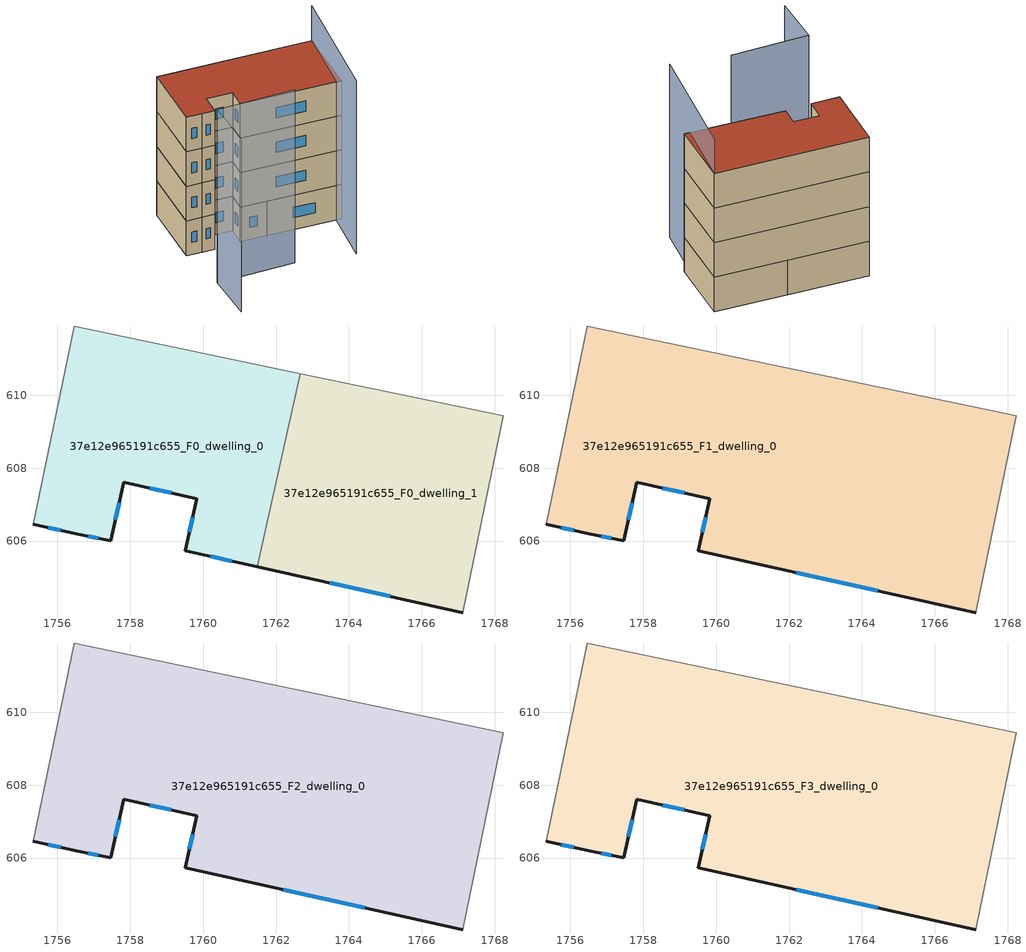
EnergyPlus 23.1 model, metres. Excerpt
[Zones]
37e12e965191c655_F0_dwelling_0
 floor ground (EU_floor_Construction): 1762.67,610.6 1761.49,605.29 1759.51,605.73 1759.83,607.16 1757.82,607.61 1757.46,606.01 1756.51,606.2 1755.33,606.45 1756.46,611.89 z0
 wall outside (EU_wall_Construction): 1755.33,606.45 1756.51,606.2 1757.46,606.01 1757.82,607.61 1759.83,607.16 1759.51,605.73 1761.49,605.29 z0:3
 wall adiabatic (EU_wall_Construction): 1762.67,610.6 1756.46,611.89 1755.33,606.45 z0:3
 wall to 37e12e965191c655_F0_dwelling_1 (EU_wall_Construction): 1761.49,605.29 1762.67,610.6 z0:3
 window (EU_Window_Construction): 1757.59,606.58 1757.69,607.05 / 1756.84,606.14 1757.12,606.08 / 1755.75,606.37 1756.09,606.29 / 1760.21,605.58 1760.79,605.45 / 1759.72,606.66 1759.62,606.24 / 1758.53,607.45 1759.12,607.32 z1.06:1.94
37e12e965191c655_F0_dwelling_1
 floor ground (EU_floor_Construction): 1768.23,609.43 1767.13,604.03 1761.49,605.29 1762.67,610.6 z0
 wall outside (EU_wall_Construction): 1761.49,605.29 1767.13,604.03 z0:3
 wall adiabatic (EU_wall_Construction): 1767.13,604.03 1768.23,609.43 1762.67,610.6 z0:3
 window (EU_Window_Construction): 1763.48,604.85 1765.13,604.48 z1.06:1.94
37e12e965191c655_F1_dwelling_0
 floor to 37e12e965191c655_F0_dwelling_0 (EU_floor_Construction): 1762.66,610.6 1761.49,605.29 1759.51,605.73 1759.83,607.16 1757.82,607.61 1757.46,606.01 1756.51,606.2 1755.33,606.45 1756.46,611.89 z3
 floor to 37e12e965191c655_F0_dwelling_1 (EU_floor_Construction): 1768.23,609.43 1767.13,604.03 1761.49,605.29 1762.66,610.6 z3
 wall outside (EU_wall_Construction): 1755.33,606.45 1756.51,606.2 1757.46,606.01 1757.82,607.61 1759.83,607.16 1759.51,605.73 1767.13,604.03 z3:6
 wall adiabatic (EU_wall_Construction): 1767.13,604.03 1768.23,609.43 1756.46,611.89 1755.33,606.45 z3:6
 window (EU_Window_Construction): 1758.53,607.45 1759.12,607.32 / 1757.59,606.58 1757.69,607.05 / 1756.84,606.14 1757.12,606.08 / 1755.75,606.37 1756.09,606.29 / 1762.2,605.13 1764.44,604.63 / 1759.72,606.66 1759.62,606.24 z4.06:4.94
37e12e965191c655_F2_dwelling_0
 floor to 37e12e965191c655_F1_dwelling_0 (EU_floor_Construction): 1768.23,609.43 1767.13,604.03 1759.51,605.73 1759.83,607.16 1757.82,607.61 1757.46,606.01 1756.51,606.2 1755.33,606.45 1756.46,611.89 z6
 wall outside (EU_wall_Construction): 1755.33,606.45 1756.51,606.2 1757.46,606.01 1757.82,607.61 1759.83,607.16 1759.51,605.73 1767.13,604.03 z6:9
 wall adiabatic (EU_wall_Construction): 1767.13,604.03 1768.23,609.43 1756.46,611.89 1755.33,606.45 z6:9
 window (EU_Window_Construction): 1758.53,607.45 1759.12,607.32 / 1757.59,606.58 1757.69,607.05 / 1756.84,606.14 1757.12,606.08 / 1755.75,606.37 1756.09,606.29 / 1762.2,605.13 1764.44,604.63 / 1759.72,606.66 1759.62,606.24 z7.06:7.94
37e12e965191c655_F3_dwelling_0
 floor to 37e12e965191c655_F2_dwelling_0 (EU_floor_Construction): 1768.23,609.43 1767.13,604.03 1759.51,605.73 1759.83,607.16 1757.82,607.61 1757.46,606.01 1756.51,606.2 1755.33,606.45 1756.46,611.89 z9
 wall outside (EU_wall_Construction): 1755.33,606.45 1756.51,606.2 1757.46,606.01 1757.82,607.61 1759.83,607.16 1759.51,605.73 1767.13,604.03 z9:12
 wall adiabatic (EU_wall_Construction): 1767.13,604.03 1768.23,609.43 1756.46,611.89 1755.33,606.45 z9:12
 window (EU_Window_Construction): 1758.53,607.45 1759.12,607.32 / 1757.59,606.58 1757.69,607.05 / 1756.84,606.14 1757.12,606.08 / 1755.75,606.37 1756.09,606.29 / 1762.2,605.13 1764.44,604.63 / 1759.72,606.66 1759.62,606.24 z10.06:10.94
 roof outside (EU_roof_Construction): 1767.13,604.03 1768.23,609.43 1756.46,611.89 1755.33,606.45 1756.51,606.2 1757.46,606.01 1757.82,607.61 1759.83,607.16 1759.51,605.73 z12
shading: 1754.53,598.36 1755.24,602.39 / 1755.24,602.39 1761.24,601.34 / 1765.52,599.8 1768.23,609.43 z0:15
[Building]
EU S2 Campaign: North Axis=0; Terrain=City; Solar Distribution=FullExterior
[Site:Location]
Bologna: Latitude=44.5; Longitude=11.25; Time Zone=1; Elevation=37
[SizingPeriod:WeatherFileDays]
AnnualSizingPeriod: Begin Month=1; Begin Day of Month=1; End Month=12; End Day of Month=31; Day of Week for Start Day=Monday; Use Weather File Daylight Saving Period=No; Use Weather File Rain and Snow Indicators=No
[MATERIAL]
EU_InternalMass_Material: Roughness=MediumRough; Thickness=0.1; Conductivity=1; Density=1800; Specific Heat=900; Thermal Absorptance=0.9; Solar Absorptance=0.7; Visible Absorptance=0.7
[MATERIAL:NOMASS] Roughness=MediumRough; Thermal Absorptance=0.9; Solar Absorptance=0.7; Visible Absorptance=0.7
Name | Thermal Resistance
EU_wall_NoMass | 0.781309
EU_roof_NoMass | 0.418499
EU_floor_NoMass | 0.563442
[WINDOWMATERIAL:SIMPLEGLAZINGSYSTEM]
EU_Window_SimpleGlazing: UFactor=4.32879; Solar Heat Gain Coefficient=0.85; Visible Transmittance=0.85
[CONSTRUCTION]
EU_wall_Construction: EU_wall_NoMass
EU_roof_Construction: EU_roof_NoMass
EU_floor_Construction: EU_floor_NoMass
EU_Window_Construction: EU_Window_SimpleGlazing
EU_InternalMass_Construction: EU_InternalMass_Material
[ZONE] Type=1; Multiplier=1; Ceiling Height=autocalculate; Floor Area=autocalculate; Part of Total Floor Area=Yes
Name | Volume
37e12e965191c655_F0_dwelling_0 | 94.1111
37e12e965191c655_F1_dwelling_0 | 188.205
37e12e965191c655_F2_dwelling_0; 37e12e965191c655_F3_dwelling_0 | 188.21
37e12e965191c655_F0_dwelling_1 | 94.0964
[INTERNALMASS] Construction=EU_InternalMass_Construction
Name | Zone or ZoneList | Surface Area
37e12e965191c655_F0_dwelling_0_EU_InternalMass | 37e12e965191c655_F0_dwelling_0 | 31.371
37e12e965191c655_F0_dwelling_1_EU_InternalMass | 37e12e965191c655_F0_dwelling_1 | 31.3667
37e12e965191c655_F1_dwelling_0_EU_InternalMass | 37e12e965191c655_F1_dwelling_0 | 62.737
37e12e965191c655_F2_dwelling_0_EU_InternalMass | 37e12e965191c655_F2_dwelling_0 | 62.737
37e12e965191c655_F3_dwelling_0_EU_InternalMass | 37e12e965191c655_F3_dwelling_0 | 62.737
[OTHEREQUIPMENT] Fuel Type=Electricity; Design Level Calculation Method=Watts/Area; Power per Zone Floor Area=1; Fraction Latent=0; Fraction Radiant=0; Fraction Lost=0; Carbon Dioxide Generation Rate=0; EndUse Subcategory=EU_Step8_InternalGains
Name | Zone or ZoneList or Space or SpaceList | Schedule
EU_Step8_InternalGain_37e12e965191c655_F0_dwelling_0_f000 | 37e12e965191c655_F0_dwelling_0 | EU_Step8_GainSchedule_37e12e965191c655_F0_dwelling_0_f000
EU_Step8_InternalGain_37e12e965191c655_F0_dwelling_1_f000 | 37e12e965191c655_F0_dwelling_1 | EU_Step8_GainSchedule_37e12e965191c655_F0_dwelling_1_f000
EU_Step8_InternalGain_37e12e965191c655_F1_dwelling_0_f000 | 37e12e965191c655_F1_dwelling_0 | EU_Step8_GainSchedule_37e12e965191c655_F1_dwelling_0_f000
EU_Step8_InternalGain_37e12e965191c655_F2_dwelling_0_f000 | 37e12e965191c655_F2_dwelling_0 | EU_Step8_GainSchedule_37e12e965191c655_F2_dwelling_0_f000
EU_Step8_InternalGain_37e12e965191c655_F3_dwelling_0_f000 | 37e12e965191c655_F3_dwelling_0 | EU_Step8_GainSchedule_37e12e965191c655_F3_dwelling_0_f000
[ZONEVENTILATION:DESIGNFLOWRATE] Schedule=EU_AlwaysOn; Design Flow Rate Calculation Method=AirChanges/Hour; Air Changes per Hour=0.692607; Ventilation Type=Natural; Fan Pressure Rise=0; Fan Total Efficiency=1; Constant Term Coefficient=1; Temperature Term Coefficient=0; Velocity Term Coefficient=0; Velocity Squared Term Coefficient=0; Minimum Indoor Temperature=-100; Maximum Indoor Temperature=100; Delta Temperature=-100; Minimum Outdoor Temperature=-100; Maximum Outdoor Temperature=100; Maximum Wind Speed=40
Name | Zone or ZoneList or Space or SpaceList
EU_ConstantAir_37e12e965191c655_F0_dwelling_0 | 37e12e965191c655_F0_dwelling_0
EU_ConstantAir_37e12e965191c655_F0_dwelling_1 | 37e12e965191c655_F0_dwelling_1
EU_ConstantAir_37e12e965191c655_F1_dwelling_0 | 37e12e965191c655_F1_dwelling_0
EU_ConstantAir_37e12e965191c655_F2_dwelling_0 | 37e12e965191c655_F2_dwelling_0
EU_ConstantAir_37e12e965191c655_F3_dwelling_0 | 37e12e965191c655_F3_dwelling_0
[HVACTEMPLATE:THERMOSTAT] Constant Heating Setpoint=20; Constant Cooling Setpoint=50
EU_HeatOnly_37e12e965191c655_F0_dwelling_0; EU_HeatOnly_37e12e965191c655_F0_dwelling_1; EU_HeatOnly_37e12e965191c655_F1_dwelling_0; EU_HeatOnly_37e12e965191c655_F2_dwelling_0; EU_HeatOnly_37e12e965191c655_F3_dwelling_0
[HVACTEMPLATE:ZONE:IDEALLOADSAIRSYSTEM] System Availability Schedule=EU_AlwaysOn; Maximum Heating Supply Air Temperature=50; Minimum Cooling Supply Air Temperature=13; Maximum Heating Supply Air Humidity Ratio=0.0156; Minimum Cooling Supply Air Humidity Ratio=0.0077; Heating Limit=NoLimit; Cooling Limit=NoLimit; Heating Availability Schedule=EU_AlwaysOn; Cooling Availability Schedule=EU_CoolingOff; Dehumidification Control Type=ConstantSensibleHeatRatio; Cooling Sensible Heat Ratio=0.7; Dehumidification Setpoint=60; Humidification Control Type=None; Humidification Setpoint=30; Outdoor Air Method=None; Outdoor Air Flow Rate per Person=0.00944; Outdoor Air Flow Rate per Zone Floor Area=0; Outdoor Air Flow Rate per Zone=0; Demand Controlled Ventilation Type=None; Outdoor Air Economizer Type=NoEconomizer; Heat Recovery Type=None; Sensible Heat Recovery Effectiveness=0.7; Latent Heat Recovery Effectiveness=0.65
Name | Template Thermostat
37e12e965191c655_F0_dwelling_0 | EU_HeatOnly_37e12e965191c655_F0_dwelling_0
37e12e965191c655_F0_dwelling_1 | EU_HeatOnly_37e12e965191c655_F0_dwelling_1
37e12e965191c655_F1_dwelling_0 | EU_HeatOnly_37e12e965191c655_F1_dwelling_0
37e12e965191c655_F2_dwelling_0 | EU_HeatOnly_37e12e965191c655_F2_dwelling_0
37e12e965191c655_F3_dwelling_0 | EU_HeatOnly_37e12e965191c655_F3_dwelling_0
[SIZING:ZONE] Zone Cooling Design Supply Air Temperature Input Method=SupplyAirTemperature; Zone Cooling Design Supply Air Temperature=13; Zone Heating Design Supply Air Temperature Input Method=SupplyAirTemperature; Zone Heating Design Supply Air Temperature=50; Zone Cooling Design Supply Air Humidity Ratio=0.008; Zone Heating Design Supply Air Humidity Ratio=0.008; Cooling Design Air Flow Method=DesignDay; Cooling Design Air Flow Rate=0; Cooling Minimum Air Flow per Zone Floor Area=0.000762; Cooling Minimum Air Flow=0; Cooling Minimum Air Flow Fraction=0.2; Heating Design Air Flow Method=DesignDay; Heating Design Air Flow Rate=0; Heating Maximum Air Flow per Zone Floor Area=0.002032; Heating Maximum Air Flow=0.141576; Heating Maximum Air Flow Fraction=0.3; Account for Dedicated Outdoor Air System=No; Dedicated Outdoor Air System Control Strategy=NeutralSupplyAir; Dedicated Outdoor Air Low Setpoint Temperature for Design=autosize; Dedicated Outdoor Air High Setpoint Temperature for Design=autosize; Zone Load Sizing Method=Sensible Load Only No Latent Load; Zone Latent Cooling Design Supply Air Humidity Ratio Input Method=HumidityRatioDifference; Zone Cooling Design Supply Air Humidity Ratio Difference=0.005; Zone Latent Heating Design Supply Air Humidity Ratio Input Method=HumidityRatioDifference; Zone Humidification Design Supply Air Humidity Ratio Difference=0.005
37e12e965191c655_F0_dwelling_0; 37e12e965191c655_F0_dwelling_1; 37e12e965191c655_F1_dwelling_0; 37e12e965191c655_F2_dwelling_0; 37e12e965191c655_F3_dwelling_0
[SCHEDULE:CONSTANT]
Name | Hourly Value
EU_AlwaysOn | 1
EU_CoolingOff | 0
[SCHEDULE:FILE] Column Number=1; Rows to Skip at Top=0; Number of Hours of Data=8760; Column Separator=Comma; Interpolate to Timestep=No; Minutes per Item=60; Adjust Schedule for Daylight Savings=Yes
Name | File
EU_Step8_GainSchedule_37e12e965191c655_F0_dwelling_0_f000 | ../../schedules/37e12e965191c655/37e12e965191c655_F0_dwelling_0_f000_gain.csv
EU_Step8_GainSchedule_37e12e965191c655_F0_dwelling_1_f000 | ../../schedules/37e12e965191c655/37e12e965191c655_F0_dwelling_1_f000_gain.csv
EU_Step8_GainSchedule_37e12e965191c655_F1_dwelling_0_f000 | ../../schedules/37e12e965191c655/37e12e965191c655_F1_dwelling_0_f000_gain.csv
EU_Step8_GainSchedule_37e12e965191c655_F2_dwelling_0_f000 | ../../schedules/37e12e965191c655/37e12e965191c655_F2_dwelling_0_f000_gain.csv
EU_Step8_GainSchedule_37e12e965191c655_F3_dwelling_0_f000 | ../../schedules/37e12e965191c655/37e12e965191c655_F3_dwelling_0_f000_gain.csv
